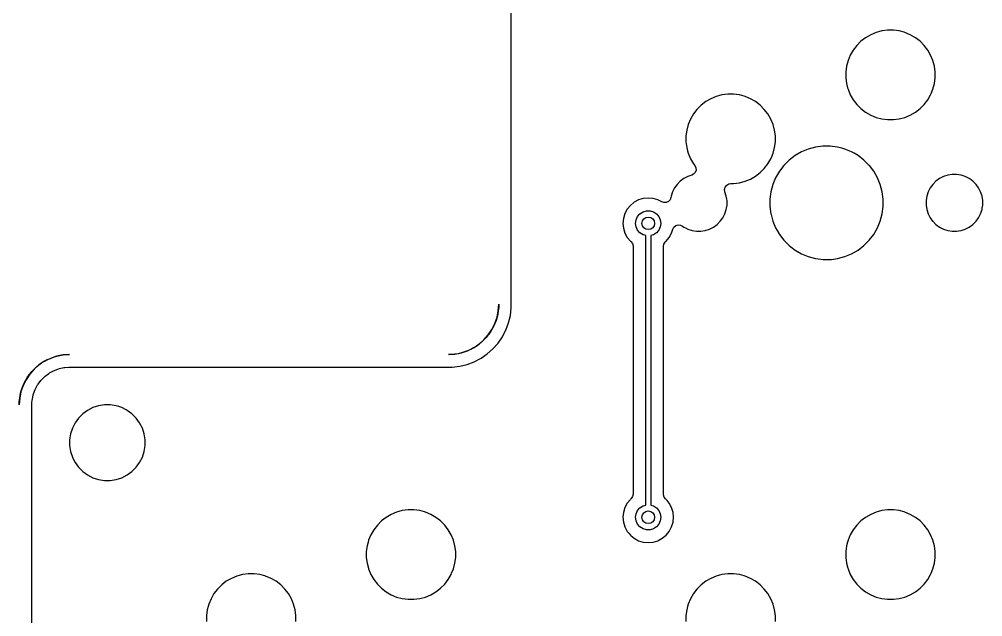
# Model space of a CAD drawing. Extents: x 17 to 170, y -181 to -32.
# Drawn here: x 17.2 to 55.48, y -81.19 to -57.47 of the extents above; entities that cross this region are included whole.
import ezdxf

# ---------------------------------------------------------------- set-up
doc = ezdxf.new("R2010")
doc.units = 0
doc.layers.add('BLACK', color=7, linetype='CONTINUOUS')

msp = doc.modelspace()

# ---------------------------------------------------------------- linework, layer by layer
at = {"layer": 'BLACK', "linetype": 'CONTINUOUS'}
for p, q in [((36.7505, -59.558628), (36.7505, -53.738899)), ((51.028032, -58.079184), (50.826467, -58.195558)), ((51.028041, -58.079179), (51.028032, -58.079184)), ((51.243051, -57.99012), (51.028041, -58.079179)), ((51.333832, -57.965795), (51.243051, -57.99012)), ((51.467874, -57.929879), (51.333832, -57.965795)), ((51.467878, -57.929878), (51.467874, -57.929879)), ((51.46788, -57.929878), (51.467878, -57.929878)), ((51.698628, -57.8995), (51.46788, -57.929878)), ((51.931372, -57.8995), (51.698628, -57.8995)), ((52.162119, -57.929878), (51.931372, -57.8995)), ((52.162126, -57.929879), (52.162119, -57.929878)), ((52.355271, -57.981632), (52.162126, -57.929879)), ((52.386948, -57.99012), (52.355271, -57.981632)), ((52.601958, -58.079179), (52.386948, -57.99012)), ((52.601967, -58.079184), (52.601958, -58.079179)), ((52.601969, -58.079185), (52.601967, -58.079184)), ((52.803532, -58.195558), (52.601969, -58.079185)), ((50.477244, -58.501819), (50.335558, -58.686467)), ((50.477247, -58.501815), (50.477244, -58.501819)), ((50.641815, -58.337247), (50.477247, -58.501815)), ((50.641819, -58.337244), (50.641815, -58.337247)), ((50.826467, -58.195558), (50.641819, -58.337244)), ((52.988181, -58.337244), (52.803532, -58.195558)), ((53.152756, -58.501819), (52.988181, -58.337244)), ((53.294442, -58.686468), (53.152756, -58.501819)), ((50.219179, -58.888041), (50.13012, -59.103051)), ((50.219184, -58.888032), (50.219179, -58.888041)), ((50.335558, -58.686467), (50.219184, -58.888032)), ((53.410815, -58.888031), (53.294442, -58.686468)), ((53.410815, -58.888032), (53.410815, -58.888031)), ((53.41082, -58.888041), (53.410815, -58.888032)), ((53.499879, -59.103051), (53.41082, -58.888041)), ((50.069878, -59.32788), (50.0395, -59.558628)), ((50.069879, -59.327874), (50.069878, -59.327878)), ((50.069878, -59.327878), (50.069878, -59.32788)), ((50.130118, -59.10306), (50.069879, -59.327874)), ((50.13012, -59.103051), (50.130118, -59.10306)), ((53.49988, -59.103055), (53.499879, -59.103051)), ((53.499882, -59.10306), (53.49988, -59.103055)), ((53.560121, -59.327874), (53.499882, -59.10306)), ((53.5905, -59.558628), (53.560121, -59.327874)), ((36.7505, -65.569888), (36.7505, -59.558628)), ((50.0395, -59.558628), (50.0395, -59.791371)), ((53.5905, -59.791372), (53.5905, -59.558628)), ((50.0395, -59.791371), (50.068714, -60.013281)), ((50.068714, -60.013281), (50.069879, -60.022126)), ((50.069879, -60.022126), (50.11408, -60.187084)), ((53.499882, -60.24694), (53.560121, -60.022126)), ((53.560121, -60.022126), (53.5905, -59.791372)), ((45.117874, -60.469879), (44.983832, -60.505795)), ((45.117878, -60.469878), (45.117874, -60.469879)), ((45.11788, -60.469878), (45.117878, -60.469878)), ((45.348628, -60.4395), (45.11788, -60.469878)), ((45.581372, -60.4395), (45.348628, -60.4395)), ((45.812119, -60.469878), (45.581372, -60.4395)), ((45.812126, -60.469879), (45.812119, -60.469878)), ((46.005271, -60.521632), (45.812126, -60.469879)), ((50.11408, -60.187084), (50.13012, -60.246948)), ((50.13012, -60.246948), (50.219179, -60.461958)), ((50.219179, -60.461958), (50.219184, -60.461967)), ((50.219184, -60.461967), (50.219185, -60.461969)), ((50.219185, -60.461969), (50.335558, -60.663532)), ((53.294442, -60.663532), (53.410815, -60.461969)), ((53.410815, -60.461969), (53.429004, -60.418058)), ((53.429004, -60.418058), (53.499879, -60.246948)), ((53.499879, -60.246945), (53.499882, -60.24694)), ((53.499879, -60.246948), (53.499879, -60.246945)), ((44.476467, -60.735558), (44.291819, -60.877244)), ((44.678032, -60.619184), (44.476467, -60.735558)), ((44.678041, -60.619179), (44.678032, -60.619184)), ((44.893051, -60.53012), (44.678041, -60.619179)), ((44.983832, -60.505795), (44.893051, -60.53012)), ((46.036948, -60.53012), (46.005271, -60.521632)), ((46.251958, -60.619179), (46.036948, -60.53012)), ((46.251967, -60.619184), (46.251958, -60.619179)), ((46.251969, -60.619185), (46.251967, -60.619184)), ((46.453532, -60.735558), (46.251969, -60.619185)), ((46.638181, -60.877244), (46.453532, -60.735558)), ((50.335558, -60.663532), (50.477244, -60.848181)), ((50.477244, -60.848181), (50.641819, -61.012756)), ((52.988181, -61.012756), (53.152756, -60.848181)), ((53.152756, -60.848181), (53.294442, -60.663532)), ((43.985558, -61.226467), (43.869184, -61.428032)), ((44.127244, -61.041819), (43.985558, -61.226467)), ((44.127247, -61.041815), (44.127244, -61.041819)), ((44.291815, -60.877247), (44.127247, -61.041815)), ((44.291819, -60.877244), (44.291815, -60.877247)), ((46.802756, -61.041819), (46.638181, -60.877244)), ((46.944442, -61.226468), (46.802756, -61.041819)), ((47.060815, -61.428031), (46.944442, -61.226468)), ((50.641819, -61.012756), (50.826468, -61.154442)), ((50.826468, -61.154442), (51.028031, -61.270815)), ((52.601969, -61.270815), (52.803532, -61.154442)), ((52.803532, -61.154442), (52.988181, -61.012756)), ((43.869179, -61.428041), (43.78012, -61.643051)), ((43.869184, -61.428032), (43.869179, -61.428041)), ((47.060815, -61.428032), (47.060815, -61.428031)), ((47.06082, -61.428041), (47.060815, -61.428032)), ((47.149879, -61.643051), (47.06082, -61.428041)), ((51.028031, -61.270815), (51.028034, -61.270816)), ((51.028034, -61.270816), (51.028041, -61.27082)), ((51.028041, -61.27082), (51.243051, -61.359879)), ((51.243051, -61.359879), (51.243055, -61.35988)), ((51.243055, -61.35988), (51.24306, -61.359882)), ((51.24306, -61.359882), (51.467874, -61.420121)), ((51.467874, -61.420121), (51.698628, -61.4505)), ((51.698628, -61.4505), (51.931372, -61.4505)), ((51.931372, -61.4505), (52.162126, -61.420121)), ((52.162126, -61.420121), (52.38694, -61.359882)), ((52.38694, -61.359882), (52.386945, -61.359879)), ((52.386945, -61.359879), (52.386948, -61.359879)), ((52.386948, -61.359879), (52.601958, -61.27082)), ((52.601958, -61.27082), (52.601961, -61.270818)), ((52.601961, -61.270818), (52.601969, -61.270815)), ((43.719879, -61.867874), (43.6895, -62.098628)), ((43.780118, -61.64306), (43.719879, -61.867874)), ((43.78012, -61.643051), (43.780118, -61.64306)), ((47.14988, -61.643055), (47.149879, -61.643051)), ((47.149882, -61.64306), (47.14988, -61.643055)), ((47.210121, -61.867874), (47.149882, -61.64306)), ((47.2405, -62.098628), (47.210121, -61.867874)), ((43.6895, -62.098628), (43.6895, -62.331372)), ((43.6895, -62.331372), (43.700478, -62.414757)), ((47.210121, -62.562126), (47.2405, -62.331372)), ((47.2405, -62.331372), (47.2405, -62.098628)), ((43.700478, -62.414757), (43.709358, -62.482214)), ((43.709358, -62.482214), (43.719879, -62.562126)), ((43.719879, -62.562126), (43.752661, -62.684469)), ((43.752661, -62.684469), (43.78012, -62.786948)), ((47.149882, -62.78694), (47.210121, -62.562126)), ((48.277496, -62.732255), (48.02201, -62.879759)), ((48.2775, -62.732253), (48.277496, -62.732255)), ((48.550049, -62.61936), (48.2775, -62.732253)), ((48.835011, -62.543006), (48.550049, -62.61936)), ((49.127493, -62.5045), (48.835011, -62.543006)), ((49.127494, -62.5045), (49.127493, -62.5045)), ((49.422506, -62.5045), (49.127494, -62.5045)), ((49.422507, -62.5045), (49.422506, -62.5045)), ((49.714989, -62.543006), (49.422507, -62.5045)), ((49.714993, -62.543007), (49.714988, -62.543006)), ((49.714988, -62.543006), (49.714989, -62.543006)), ((49.876555, -62.586297), (49.714993, -62.543007)), ((49.99995, -62.61936), (49.876555, -62.586297)), ((50.272499, -62.732253), (49.99995, -62.61936)), ((50.272503, -62.732255), (50.272499, -62.732253)), ((50.272505, -62.732256), (50.272503, -62.732255)), ((50.272507, -62.732257), (50.272505, -62.732256)), ((50.367221, -62.78694), (50.272507, -62.732257)), ((43.78012, -62.786948), (43.869179, -63.001958)), ((43.869179, -63.001958), (43.869184, -63.001967)), ((43.869184, -63.001967), (43.869185, -63.001969)), ((43.869185, -63.001969), (43.985558, -63.203532)), ((46.944442, -63.203532), (47.060815, -63.001969)), ((47.060815, -63.001969), (47.08215, -62.950463)), ((47.08215, -62.950463), (47.149879, -62.786948)), ((47.149879, -62.786945), (47.149882, -62.78694)), ((47.149879, -62.786948), (47.149879, -62.786945)), ((47.787963, -63.059349), (47.579349, -63.267963)), ((48.022005, -62.879762), (47.787963, -63.059349)), ((48.02201, -62.879759), (48.022005, -62.879762)), ((50.527989, -62.879759), (50.367221, -62.78694)), ((50.527994, -62.879762), (50.527989, -62.879759)), ((50.762036, -63.059349), (50.527994, -62.879762)), ((50.762037, -63.05935), (50.762036, -63.059349)), ((50.762042, -63.059354), (50.762037, -63.05935)), ((50.970646, -63.267958), (50.762042, -63.059354)), ((43.985558, -63.203532), (43.98556, -63.203535)), ((43.98556, -63.203535), (43.985561, -63.203536)), ((43.985561, -63.203536), (44.038925, -63.273082)), ((44.038925, -63.273082), (44.081896, -63.360217)), ((44.08825, -63.457164), (44.05702, -63.549163)), ((44.081896, -63.360217), (44.08825, -63.457164)), ((46.638181, -63.552756), (46.802756, -63.388181)), ((46.802756, -63.388181), (46.944442, -63.203532)), ((47.399759, -63.50201), (47.252255, -63.757496)), ((47.399762, -63.502005), (47.399759, -63.50201)), ((47.579349, -63.267963), (47.399762, -63.502005)), ((50.970649, -63.267962), (50.970646, -63.267958)), ((50.97065, -63.267963), (50.970649, -63.267962)), ((50.979057, -63.278919), (50.97065, -63.267963)), ((51.150238, -63.502006), (50.979057, -63.278919)), ((51.297743, -63.757493), (51.150238, -63.502006)), ((43.461789, -63.896514), (43.336514, -64.021789)), ((43.60511, -63.792385), (43.461789, -63.896514)), ((43.762947, -63.711963), (43.60511, -63.792385)), ((43.762965, -63.711955), (43.762947, -63.711963)), ((43.918325, -63.661476), (43.762965, -63.711955)), ((43.992961, -63.622208), (43.918325, -63.661476)), ((44.05702, -63.549163), (43.992961, -63.622208)), ((45.812126, -63.960121), (46.03694, -63.899882)), ((46.03694, -63.899882), (46.036945, -63.899879)), ((46.036945, -63.899879), (46.036948, -63.899879)), ((46.036948, -63.899879), (46.251958, -63.81082)), ((46.251958, -63.81082), (46.251961, -63.810818)), ((46.251961, -63.810818), (46.251969, -63.810815)), ((46.251969, -63.810815), (46.453532, -63.694442)), ((46.453532, -63.694442), (46.638181, -63.552756)), ((47.252253, -63.7575), (47.13936, -64.030049)), ((47.252255, -63.757496), (47.252253, -63.7575)), ((51.410639, -64.030048), (51.297743, -63.757493)), ((53.621789, -63.896514), (53.496514, -64.021789)), ((53.76511, -63.792385), (53.621789, -63.896514)), ((53.922947, -63.711963), (53.76511, -63.792385)), ((53.922956, -63.711959), (53.922947, -63.711963)), ((53.922958, -63.711958), (53.922956, -63.711958)), ((53.922956, -63.711958), (53.922956, -63.711959)), ((54.091445, -63.657214), (53.922958, -63.711958)), ((54.091448, -63.657213), (54.091445, -63.657214)), ((54.09145, -63.657213), (54.091448, -63.657213)), ((54.091456, -63.657211), (54.09145, -63.657213)), ((54.266411, -63.6295), (54.091456, -63.657211)), ((54.266421, -63.6295), (54.266411, -63.6295)), ((54.443579, -63.6295), (54.266421, -63.6295)), ((54.443588, -63.6295), (54.443579, -63.6295)), ((54.618543, -63.657211), (54.443588, -63.6295)), ((54.618549, -63.657213), (54.618543, -63.657211)), ((54.618555, -63.657214), (54.618549, -63.657213)), ((54.787042, -63.711958), (54.618555, -63.657214)), ((54.78705, -63.711962), (54.787042, -63.711958)), ((54.787052, -63.711963), (54.78705, -63.711962)), ((54.944889, -63.792385), (54.787052, -63.711963)), ((55.021446, -63.848007), (54.944889, -63.792385)), ((55.088214, -63.896517), (55.021446, -63.848007)), ((55.213483, -64.021786), (55.088214, -63.896517)), ((43.232385, -64.16511), (43.151963, -64.322947)), ((43.336514, -64.021789), (43.232385, -64.16511)), ((45.224507, -64.219962), (45.250879, -64.126455)), ((45.235925, -64.316444), (45.224507, -64.219962)), ((45.250879, -64.126455), (45.311028, -64.050158)), ((45.311028, -64.050158), (45.395795, -64.002686)), ((45.395795, -64.002686), (45.472739, -63.9905)), ((45.472739, -63.9905), (45.581372, -63.9905)), ((45.581372, -63.9905), (45.812126, -63.960121)), ((47.13936, -64.030049), (47.063006, -64.315011)), ((51.486993, -64.315007), (51.410639, -64.030048)), ((53.392385, -64.16511), (53.311963, -64.322947)), ((53.496514, -64.021789), (53.392385, -64.16511)), ((55.317614, -64.16511), (55.213483, -64.021786)), ((55.398042, -64.322958), (55.317614, -64.16511)), ((41.805266, -64.641076), (41.631463, -64.733976)), ((41.805274, -64.641073), (41.805266, -64.641076)), ((41.993868, -64.583863), (41.805274, -64.641073)), ((42.19, -64.564547), (41.993868, -64.583863)), ((42.386131, -64.583863), (42.19, -64.564547)), ((42.574725, -64.641073), (42.386131, -64.583863)), ((42.574733, -64.641076), (42.574725, -64.641073)), ((42.726006, -64.721934), (42.574733, -64.641076)), ((43.055689, -64.632442), (42.989739, -64.703784)), ((43.089318, -64.541293), (43.055689, -64.632442)), ((43.097213, -64.49145), (43.089318, -64.541293)), ((43.097214, -64.491445), (43.097213, -64.491448)), ((43.097213, -64.491448), (43.097213, -64.49145)), ((43.151958, -64.322958), (43.097214, -64.491445)), ((43.151963, -64.322947), (43.151958, -64.322956)), ((43.151958, -64.322956), (43.151958, -64.322958)), ((45.23804, -64.322955), (45.235925, -64.316444)), ((45.238042, -64.322958), (45.23804, -64.322955)), ((45.292786, -64.491445), (45.238042, -64.322958)), ((45.292787, -64.491454), (45.292786, -64.491445)), ((45.292788, -64.491456), (45.292787, -64.491454)), ((45.311167, -64.607493), (45.292788, -64.491456)), ((45.320499, -64.666411), (45.311167, -64.607493)), ((45.3205, -64.666423), (45.320499, -64.666411)), ((45.3205, -64.843576), (45.3205, -64.666423)), ((47.063006, -64.315011), (47.0245, -64.607493)), ((47.0245, -64.607493), (47.0245, -64.902506)), ((51.5255, -64.607494), (51.486993, -64.315007)), ((51.5255, -64.666411), (51.5255, -64.607494)), ((51.5255, -64.902506), (51.5255, -64.666411)), ((53.257211, -64.491456), (53.2295, -64.666411)), ((53.2295, -64.666411), (53.2295, -64.843588)), ((53.257213, -64.49145), (53.257211, -64.491456)), ((53.257214, -64.491445), (53.257213, -64.491448)), ((53.257213, -64.491448), (53.257213, -64.49145)), ((53.311958, -64.322958), (53.257214, -64.491445)), ((53.311963, -64.322947), (53.311958, -64.322956)), ((53.311958, -64.322956), (53.311958, -64.322958)), ((55.452786, -64.491445), (55.398042, -64.322958)), ((55.452787, -64.491454), (55.452786, -64.491445)), ((55.452788, -64.491456), (55.452787, -64.491454)), ((55.480499, -64.666411), (55.452788, -64.491456)), ((55.4805, -64.666423), (55.480499, -64.666411)), ((55.4805, -64.843576), (55.4805, -64.666423)), ((41.354088, -65.011351), (41.261188, -65.185154)), ((41.479114, -64.859008), (41.354088, -65.011351)), ((41.47912, -64.859002), (41.479114, -64.859008)), ((41.631463, -64.733976), (41.47912, -64.859002)), ((41.982292, -65.115072), (42.118843, -65.074977)), ((42.118843, -65.074977), (42.261157, -65.074977)), ((42.261157, -65.074977), (42.397708, -65.115072)), ((42.804427, -64.74827), (42.726006, -64.721934)), ((42.901507, -64.744457), (42.804427, -64.74827)), ((42.989739, -64.703784), (42.901507, -64.744457)), ((45.238042, -65.187042), (45.292786, -65.018555)), ((45.292786, -65.018555), (45.300744, -64.968314)), ((45.300744, -64.968314), (45.320499, -64.843588)), ((45.320499, -64.843588), (45.3205, -64.843576)), ((47.0245, -64.902506), (47.061961, -65.187052)), ((51.486993, -65.194993), (51.5255, -64.902506)), ((53.2295, -64.843588), (53.257211, -65.018543)), ((53.257211, -65.018543), (53.257213, -65.018549)), ((53.257213, -65.018549), (53.257214, -65.018555)), ((53.257214, -65.018555), (53.311958, -65.187042)), ((55.398042, -65.187042), (55.452786, -65.018555)), ((55.452786, -65.018555), (55.460744, -64.968314)), ((55.460744, -64.968314), (55.480499, -64.843588)), ((55.480499, -64.843588), (55.4805, -64.843576)), ((41.203975, -65.373756), (41.184659, -65.569888)), ((41.261185, -65.185162), (41.203975, -65.373756)), ((41.261188, -65.185154), (41.261185, -65.185162)), ((41.69, -65.569888), (41.710254, -65.429022)), ((41.710254, -65.429022), (41.769373, -65.299568)), ((41.769373, -65.299568), (41.86257, -65.192013)), ((41.86257, -65.192013), (41.982292, -65.115072)), ((42.397708, -65.115072), (42.51743, -65.192013)), ((42.51743, -65.192013), (42.610627, -65.299568)), ((42.610627, -65.299568), (42.669746, -65.429022)), ((42.669746, -65.429022), (42.69, -65.569888)), ((45.053483, -65.488214), (45.157614, -65.34489)), ((45.157614, -65.34489), (45.238042, -65.187042)), ((47.061961, -65.187052), (47.063007, -65.194993)), ((47.063007, -65.194993), (47.070292, -65.22218)), ((47.070292, -65.22218), (47.13936, -65.47995)), ((51.410639, -65.479952), (51.486993, -65.194993)), ((53.311958, -65.187042), (53.311959, -65.187043)), ((53.311959, -65.187043), (53.311963, -65.187052)), ((53.311963, -65.187052), (53.392385, -65.344889)), ((53.392385, -65.344889), (53.490943, -65.480542)), ((55.213483, -65.488214), (55.317614, -65.34489)), ((55.317614, -65.34489), (55.398042, -65.187042)), ((36.7505, -68.714108), (36.7505, -65.569888)), ((41.184659, -65.569888), (41.203975, -65.766019)), ((41.203975, -65.766019), (41.261185, -65.954613)), ((41.710254, -65.710754), (41.69, -65.569888)), ((41.769373, -65.840208), (41.710254, -65.710754)), ((41.86257, -65.947763), (41.769373, -65.840208)), ((42.610627, -65.840208), (42.51743, -65.947763)), ((42.669746, -65.710754), (42.610627, -65.840208)), ((42.69, -65.569888), (42.669746, -65.710754)), ((43.118814, -65.954615), (43.163977, -65.80573)), ((43.163977, -65.80573), (43.209775, -65.720049)), ((43.209775, -65.720049), (43.284877, -65.658414)), ((43.284877, -65.658414), (43.377848, -65.630211)), ((43.377848, -65.630211), (43.474535, -65.639734)), ((43.474535, -65.639734), (43.548615, -65.676568)), ((43.548615, -65.676568), (43.60511, -65.717614)), ((43.60511, -65.717614), (43.605109, -65.717614)), ((43.605109, -65.717614), (43.672994, -65.752203)), ((43.672994, -65.752203), (43.762958, -65.798042)), ((43.762958, -65.798042), (43.931445, -65.852786)), ((44.458555, -65.852786), (44.627042, -65.798042)), ((44.627042, -65.798042), (44.78489, -65.717614)), ((44.78489, -65.717614), (44.928214, -65.613483)), ((44.928214, -65.613483), (45.053483, -65.488214)), ((47.13936, -65.47995), (47.252253, -65.752499)), ((47.252253, -65.752499), (47.252255, -65.752503)), ((47.252255, -65.752503), (47.252257, -65.752507)), ((47.252257, -65.752507), (47.310153, -65.852786)), ((51.150238, -66.007994), (51.297743, -65.752507)), ((51.297743, -65.752507), (51.410639, -65.479952)), ((53.490943, -65.480542), (53.496517, -65.488214)), ((53.496517, -65.488214), (53.621786, -65.613483)), ((53.621786, -65.613483), (53.76511, -65.717614)), ((53.76511, -65.717614), (53.922958, -65.798042)), ((53.922958, -65.798042), (54.091445, -65.852786)), ((54.618555, -65.852786), (54.787042, -65.798042)), ((54.787042, -65.798042), (54.94489, -65.717614)), ((54.94489, -65.717614), (55.088214, -65.613483)), ((55.088214, -65.613483), (55.213483, -65.488214)), ((41.261185, -65.954613), (41.261188, -65.954621)), ((41.261188, -65.954621), (41.354088, -66.128424)), ((41.354088, -66.128424), (41.357967, -66.13315)), ((41.357967, -66.13315), (41.479117, -66.280771)), ((41.982292, -66.024704), (41.86257, -65.947763)), ((42.09, -66.056329), (41.982292, -66.024704)), ((42.09, -76.757199), (42.09, -66.056329)), ((42.397708, -66.024704), (42.29, -66.056329)), ((42.29, -66.056329), (42.29, -76.757199)), ((42.51743, -65.947763), (42.397708, -66.024704)), ((42.900883, -66.280771), (43.02591, -66.128426)), ((43.02591, -66.128426), (43.118814, -65.954615)), ((43.931445, -65.852786), (43.931454, -65.852787)), ((43.931454, -65.852787), (43.931456, -65.852788)), ((43.931456, -65.852788), (44.106411, -65.880499)), ((44.106411, -65.880499), (44.106418, -65.880499)), ((44.106418, -65.880499), (44.106421, -65.8805)), ((44.106421, -65.8805), (44.106424, -65.8805)), ((44.106424, -65.8805), (44.283576, -65.8805)), ((44.283576, -65.8805), (44.283579, -65.8805)), ((44.283579, -65.8805), (44.283582, -65.880499)), ((44.283582, -65.880499), (44.283588, -65.880499)), ((44.283588, -65.880499), (44.458543, -65.852788)), ((44.458543, -65.852787), (44.458555, -65.852786)), ((44.458543, -65.852788), (44.458543, -65.852787)), ((47.310153, -65.852786), (47.399759, -66.007989)), ((47.399759, -66.007989), (47.399762, -66.007994)), ((47.399762, -66.007994), (47.573521, -66.234441)), ((50.970646, -66.242042), (51.150238, -66.007994)), ((54.091445, -65.852786), (54.091454, -65.852787)), ((54.091454, -65.852787), (54.091456, -65.852788)), ((54.091456, -65.852788), (54.266411, -65.880499)), ((54.266411, -65.880499), (54.266418, -65.880499)), ((54.266418, -65.880499), (54.266421, -65.8805)), ((54.266421, -65.8805), (54.266424, -65.8805)), ((54.266424, -65.8805), (54.443576, -65.8805)), ((54.443576, -65.8805), (54.443579, -65.8805)), ((54.443579, -65.8805), (54.443582, -65.880499)), ((54.443582, -65.880499), (54.443588, -65.880499)), ((54.443588, -65.880499), (54.618543, -65.852788)), ((54.618543, -65.852787), (54.618555, -65.852786)), ((54.618543, -65.852788), (54.618543, -65.852787)), ((41.479117, -66.280771), (41.498465, -66.29665)), ((41.498465, -66.29665), (41.560098, -66.37175)), ((41.560098, -66.37175), (41.588301, -66.464722)), ((41.588301, -66.464722), (41.5895, -66.489128)), ((41.5895, -66.489128), (41.5895, -76.3244)), ((42.7905, -66.489128), (42.809454, -66.39384)), ((42.7905, -69.563952), (42.7905, -66.489128)), ((42.809454, -66.39384), (42.86343, -66.313058)), ((42.86343, -66.313058), (42.881528, -66.296655)), ((42.881528, -66.296655), (42.900883, -66.280771)), ((47.573521, -66.234441), (47.579354, -66.242042)), ((47.579354, -66.242042), (47.787958, -66.450646)), ((47.787958, -66.450646), (47.787962, -66.450649)), ((47.787962, -66.450649), (47.787963, -66.45065)), ((47.787963, -66.45065), (47.852435, -66.500121)), ((47.852435, -66.500121), (48.022006, -66.630238)), ((50.527994, -66.630238), (50.762042, -66.450646)), ((50.762042, -66.450646), (50.970646, -66.242042)), ((48.022006, -66.630238), (48.277493, -66.777743)), ((48.277493, -66.777743), (48.550048, -66.890639)), ((48.550048, -66.890639), (48.835007, -66.966993)), ((48.835007, -66.966993), (49.054372, -66.995873)), ((49.471253, -66.999082), (49.714993, -66.966993)), ((49.714993, -66.966993), (49.999952, -66.890639)), ((49.999952, -66.890639), (50.272507, -66.777743)), ((50.272507, -66.777743), (50.527994, -66.630238)), ((49.054372, -66.995873), (49.127493, -67.0055)), ((49.127493, -67.0055), (49.127494, -67.0055)), ((49.127494, -67.0055), (49.422507, -67.0055)), ((49.422507, -67.0055), (49.471253, -66.999082)), ((36.23289, -69.041045), (36.25, -68.78)), ((36.25, -68.78), (36.25, -68.911087)), ((36.7505, -68.78), (36.7505, -68.714108)), ((36.7505, -68.931252), (36.7505, -68.78)), ((36.181853, -69.29763), (36.232887, -69.041065)), ((36.215779, -69.171018), (36.181853, -69.29763)), ((36.232887, -69.041065), (36.215779, -69.171018)), ((36.25, -68.911087), (36.23289, -69.041045)), ((36.641643, -69.525266), (36.714037, -69.231551)), ((36.714037, -69.231551), (36.7505, -68.931252)), ((35.982055, -69.77999), (36.097751, -69.545382)), ((36.047594, -69.666475), (35.982055, -69.77999)), ((36.097751, -69.545382), (36.047594, -69.666475)), ((36.097759, -69.545364), (36.181846, -69.297653)), ((36.147924, -69.424258), (36.097759, -69.545364)), ((36.181846, -69.297653), (36.147924, -69.424258)), ((36.534373, -69.808113), (36.641643, -69.525266)), ((42.7905, -76.3244), (42.7905, -69.563952)), ((35.664221, -70.194205), (35.836699, -69.997531)), ((35.836699, -69.997531), (35.756906, -70.101521)), ((35.836699, -69.997531), (35.836712, -69.997514)), ((35.836707, -69.997523), (35.836699, -69.997531)), ((35.836712, -69.997514), (35.836707, -69.997523)), ((35.836712, -69.997514), (35.982045, -69.780008)), ((35.916507, -69.893524), (35.836712, -69.997514)), ((35.982045, -69.780008), (35.916507, -69.893524)), ((35.982045, -69.780008), (35.982055, -69.77999)), ((35.982051, -69.78), (35.982045, -69.780008)), ((35.982055, -69.77999), (35.982051, -69.78)), ((36.401522, -70.06124), (36.534367, -69.808124)), ((36.534367, -69.808124), (36.534373, -69.808113)), ((35.250008, -70.512045), (35.467514, -70.366712)), ((35.467514, -70.366712), (35.363524, -70.446507)), ((35.467514, -70.366712), (35.467531, -70.366699)), ((35.467523, -70.366707), (35.467514, -70.366712)), ((35.467531, -70.366699), (35.467523, -70.366707)), ((35.467531, -70.366699), (35.664205, -70.194221)), ((35.571521, -70.286906), (35.467531, -70.366699)), ((35.664205, -70.194221), (35.571521, -70.286906)), ((35.664205, -70.194221), (35.664221, -70.194205)), ((35.664214, -70.194214), (35.664205, -70.194221)), ((35.664221, -70.194205), (35.664214, -70.194214)), ((35.756906, -70.101521), (35.664221, -70.194205)), ((36.021352, -70.551352), (36.22195, -70.324924)), ((36.22195, -70.324924), (36.393792, -70.075967)), ((36.393792, -70.075967), (36.401522, -70.06124)), ((18.938941, -70.797111), (18.682369, -70.848146)), ((18.682369, -70.848146), (18.808982, -70.814221)), ((18.808982, -70.814221), (18.938941, -70.797111)), ((18.938954, -70.797109), (18.938941, -70.797111)), ((18.938941, -70.797111), (18.938948, -70.79711)), ((18.938948, -70.79711), (18.938954, -70.797109)), ((18.938954, -70.797109), (19.068913, -70.78)), ((19.2, -70.78), (18.938954, -70.797109)), ((19.068913, -70.78), (19.2, -70.78)), ((34.25, -70.78), (34.511045, -70.76289)), ((34.381087, -70.78), (34.25, -70.78)), ((34.511045, -70.76289), (34.381087, -70.78)), ((34.511045, -70.76289), (34.511058, -70.762888)), ((34.511052, -70.76289), (34.511045, -70.76289)), ((34.511058, -70.762888), (34.511052, -70.76289)), ((34.511058, -70.762888), (34.76763, -70.711853)), ((34.641018, -70.745779), (34.511058, -70.762888)), ((34.76763, -70.711853), (34.641018, -70.745779)), ((34.76763, -70.711853), (34.767644, -70.711849)), ((34.767638, -70.711852), (34.76763, -70.711853)), ((34.767644, -70.711849), (34.767638, -70.711852)), ((34.767644, -70.711849), (35.015364, -70.627759)), ((34.894258, -70.677924), (34.767644, -70.711849)), ((35.015364, -70.627759), (34.894258, -70.677924)), ((35.015364, -70.627759), (35.015369, -70.627757)), ((35.015367, -70.627759), (35.015364, -70.627759)), ((35.015369, -70.627757), (35.015367, -70.627759)), ((35.015369, -70.627757), (35.24999, -70.512055)), ((35.136475, -70.577594), (35.015369, -70.627757)), ((35.24999, -70.512055), (35.136475, -70.577594)), ((35.24999, -70.512055), (35.250008, -70.512045)), ((35.25, -70.512051), (35.24999, -70.512055)), ((35.250008, -70.512045), (35.25, -70.512051)), ((35.363524, -70.446507), (35.250008, -70.512045)), ((35.545967, -70.923792), (35.794924, -70.75195)), ((35.794924, -70.75195), (36.021352, -70.551352)), ((17.982468, -71.1933), (17.785794, -71.365778)), ((17.878479, -71.273094), (17.982468, -71.1933)), ((17.982485, -71.193287), (17.982468, -71.1933)), ((17.982468, -71.1933), (17.982477, -71.193293)), ((17.982477, -71.193293), (17.982485, -71.193287)), ((18.199991, -71.047954), (17.982485, -71.193287)), ((17.982485, -71.193287), (18.086476, -71.113493)), ((18.086476, -71.113493), (18.199991, -71.047954)), ((18.43463, -70.932242), (18.200009, -71.047944)), ((18.200009, -71.047944), (18.313525, -70.982406)), ((18.313525, -70.982406), (18.43463, -70.932242)), ((18.43463, -70.932242), (18.555742, -70.882076)), ((18.434633, -70.932241), (18.43463, -70.932242)), ((18.682355, -70.84815), (18.434633, -70.932241)), ((18.555742, -70.882076), (18.682355, -70.84815)), ((34.701551, -71.244037), (34.995266, -71.171643)), ((34.995266, -71.171643), (35.278113, -71.064373)), ((35.278113, -71.064373), (35.528827, -70.932788)), ((35.528827, -70.932788), (35.545954, -70.923799)), ((35.545954, -70.923799), (35.545956, -70.923797)), ((35.545956, -70.923797), (35.545967, -70.923792)), ((17.613287, -71.562485), (17.467954, -71.779991)), ((17.533493, -71.666476), (17.613287, -71.562485)), ((17.6133, -71.562468), (17.613287, -71.562485)), ((17.613287, -71.562485), (17.613293, -71.562477)), ((17.613293, -71.562477), (17.6133, -71.562468)), ((17.785778, -71.365794), (17.6133, -71.562468)), ((17.6133, -71.562468), (17.693094, -71.458479)), ((17.693094, -71.458479), (17.785778, -71.365794)), ((17.785794, -71.365778), (17.878479, -71.273094)), ((18.232287, -71.636085), (18.375058, -71.529207)), ((18.375058, -71.529207), (18.404931, -71.510009)), ((18.404931, -71.510009), (18.561462, -71.424537)), ((18.561462, -71.424537), (18.593766, -71.409785)), ((18.593766, -71.409785), (18.76086, -71.347461)), ((18.76086, -71.347461), (18.794931, -71.337457)), ((18.794931, -71.337457), (18.969208, -71.299546)), ((18.969208, -71.299546), (19.004352, -71.294493)), ((19.004352, -71.294493), (19.166158, -71.28292)), ((19.166158, -71.28292), (19.191137, -71.281134)), ((19.191137, -71.281134), (19.2089, -71.2805)), ((19.2089, -71.2805), (34.401246, -71.2805)), ((34.401246, -71.2805), (34.401252, -71.2805)), ((34.401252, -71.2805), (34.701551, -71.244037)), ((17.35224, -72.014635), (17.402406, -71.893525)), ((17.467944, -71.780009), (17.352241, -72.014633)), ((17.402406, -71.893525), (17.467944, -71.780009)), ((17.467954, -71.779991), (17.533493, -71.666476)), ((17.930009, -71.984931), (17.949207, -71.955058)), ((17.949207, -71.955058), (18.056085, -71.812287)), ((18.056085, -71.812287), (18.079336, -71.785453)), ((18.079336, -71.785453), (18.205453, -71.659336)), ((18.205453, -71.659336), (18.232287, -71.636085)), ((17.268146, -72.262369), (17.21711, -72.518948)), ((17.234221, -72.388982), (17.268146, -72.262369)), ((17.35224, -72.014635), (17.26815, -72.262355)), ((17.26815, -72.262355), (17.302076, -72.135742)), ((17.302076, -72.135742), (17.35224, -72.014635)), ((17.352241, -72.014633), (17.35224, -72.014635)), ((17.757457, -72.374931), (17.767461, -72.34086)), ((17.767461, -72.34086), (17.829785, -72.173766)), ((17.829785, -72.173766), (17.84454, -72.141457)), ((17.84454, -72.141457), (17.860928, -72.111445)), ((17.860928, -72.111445), (17.930009, -71.984931)), ((17.2, -72.648913), (17.217109, -72.518954)), ((17.217109, -72.518954), (17.2, -72.78)), ((17.2, -72.78), (17.2, -72.648913)), ((17.217109, -72.518954), (17.234221, -72.388982)), ((17.21711, -72.518948), (17.217109, -72.518954)), ((17.701134, -72.771136), (17.705213, -72.714108)), ((17.705213, -72.714108), (17.714493, -72.584352)), ((17.714493, -72.584352), (17.719546, -72.549208)), ((17.719546, -72.549208), (17.757457, -72.374931)), ((17.7005, -72.788899), (17.701134, -72.771136)), ((17.7005, -74.161912), (17.7005, -72.788899)), ((19.913562, -72.996659), (19.722495, -73.135478)), ((20.124012, -72.88943), (19.913562, -72.996659)), ((20.348635, -72.816446), (20.124012, -72.88943)), ((20.581896, -72.779501), (20.348635, -72.816446)), ((20.581905, -72.7795), (20.581896, -72.779501)), ((20.581908, -72.7795), (20.581905, -72.7795)), ((20.818092, -72.7795), (20.581908, -72.7795)), ((20.818094, -72.7795), (20.818092, -72.7795)), ((20.818103, -72.779501), (20.818094, -72.7795)), ((21.051364, -72.816446), (20.818103, -72.779501)), ((21.051366, -72.816446), (21.051364, -72.816446)), ((21.051368, -72.816447), (21.051366, -72.816446)), ((21.151079, -72.848845), (21.051368, -72.816447)), ((21.275987, -72.88943), (21.151079, -72.848845)), ((21.275989, -72.889431), (21.275987, -72.88943)), ((21.275992, -72.889432), (21.275989, -72.889431)), ((21.442274, -72.974157), (21.275992, -72.889432)), ((21.486437, -72.996659), (21.442274, -72.974157)), ((21.677504, -73.135478), (21.486437, -72.996659)), ((19.416659, -73.493562), (19.30943, -73.704012)), ((19.555478, -73.302495), (19.416659, -73.493562)), ((19.722495, -73.135478), (19.555478, -73.302495)), ((21.677506, -73.13548), (21.677504, -73.135478)), ((21.67751, -73.135483), (21.677506, -73.13548)), ((21.844517, -73.30249), (21.67751, -73.135483)), ((21.844519, -73.302493), (21.844517, -73.30249)), ((21.844521, -73.302495), (21.844519, -73.302493)), ((21.98334, -73.493562), (21.844521, -73.302495)), ((21.983341, -73.493564), (21.98334, -73.493562)), ((21.983343, -73.493567), (21.983341, -73.493564)), ((22.090568, -73.704008), (21.983343, -73.493567)), ((19.30943, -73.704012), (19.236446, -73.928635)), ((22.163553, -73.928632), (22.090568, -73.704008)), ((17.7005, -78.608628), (17.7005, -74.161912)), ((19.199501, -74.161896), (19.1995, -74.161912)), ((19.1995, -74.161912), (19.1995, -74.398087)), ((19.236446, -73.928635), (19.199501, -74.161896)), ((22.2005, -74.161908), (22.163553, -73.928632)), ((22.2005, -74.398092), (22.2005, -74.161908)), ((19.1995, -74.398087), (19.199501, -74.398103)), ((19.199501, -74.398103), (19.236446, -74.631364)), ((19.236446, -74.631364), (19.309266, -74.855483)), ((22.090568, -74.855992), (22.163553, -74.631368)), ((22.163553, -74.631368), (22.2005, -74.398092)), ((19.309266, -74.855483), (19.309432, -74.855992)), ((19.309432, -74.855992), (19.409683, -75.052747)), ((21.983343, -75.066433), (22.090568, -74.855992)), ((19.409683, -75.052747), (19.416659, -75.066437)), ((19.416659, -75.066437), (19.555478, -75.257504)), ((19.555478, -75.257504), (19.55548, -75.257506)), ((19.55548, -75.257506), (19.555483, -75.25751)), ((19.555483, -75.25751), (19.72249, -75.424517)), ((21.67751, -75.424517), (21.844517, -75.25751)), ((21.844517, -75.25751), (21.983343, -75.066433)), ((19.72249, -75.424517), (19.722493, -75.424519)), ((19.722493, -75.424519), (19.722495, -75.424521)), ((19.722495, -75.424521), (19.913562, -75.56334)), ((19.913562, -75.56334), (19.913564, -75.563341)), ((19.913564, -75.563341), (19.913567, -75.563343)), ((19.913567, -75.563343), (20.124008, -75.670568)), ((20.124008, -75.670568), (20.348632, -75.743553)), ((20.348632, -75.743553), (20.581908, -75.7805)), ((20.581908, -75.7805), (20.581912, -75.7805)), ((20.581912, -75.7805), (20.818088, -75.7805)), ((20.818088, -75.7805), (20.818092, -75.7805)), ((20.818092, -75.7805), (21.051368, -75.743553)), ((21.051368, -75.743553), (21.275992, -75.670568)), ((21.275992, -75.670568), (21.486433, -75.563343)), ((21.486433, -75.563343), (21.67751, -75.424517)), ((41.479114, -76.532761), (41.354088, -76.685104)), ((41.479124, -76.532751), (41.479114, -76.532761)), ((41.498468, -76.516876), (41.479124, -76.532751)), ((41.51657, -76.50047), (41.498468, -76.516876)), ((41.570546, -76.419688), (41.51657, -76.50047)), ((41.5895, -76.3244), (41.570546, -76.419688)), ((42.791699, -76.348801), (42.7905, -76.3244)), ((42.819899, -76.441773), (42.791699, -76.348801)), ((42.881532, -76.516876), (42.819899, -76.441773)), ((42.900875, -76.532751), (42.881532, -76.516876)), ((42.900877, -76.532753), (42.900875, -76.532751)), ((42.900883, -76.532758), (42.900877, -76.532753)), ((42.941743, -76.582546), (42.900883, -76.532758)), ((41.261185, -76.858915), (41.203975, -77.047509)), ((41.261188, -76.858907), (41.261185, -76.858915)), ((41.354088, -76.685104), (41.261188, -76.858907)), ((41.769373, -76.973321), (41.86257, -76.865766)), ((41.86257, -76.865766), (41.982292, -76.788825)), ((41.982292, -76.788825), (42.09, -76.757199)), ((42.29, -76.757199), (42.397708, -76.788825)), ((42.397708, -76.788825), (42.51743, -76.865766)), ((42.51743, -76.865766), (42.610627, -76.973321)), ((43.025911, -76.685104), (42.941743, -76.582546)), ((43.118811, -76.858907), (43.025911, -76.685104)), ((43.118812, -76.858911), (43.118811, -76.858907)), ((43.118814, -76.858914), (43.118812, -76.858911)), ((43.176024, -77.047509), (43.118814, -76.858914)), ((31.776467, -77.245558), (31.591819, -77.387244)), ((31.978032, -77.129184), (31.776467, -77.245558)), ((31.978041, -77.129179), (31.978032, -77.129184)), ((32.193051, -77.04012), (31.978041, -77.129179)), ((32.283832, -77.015795), (32.193051, -77.04012)), ((32.417874, -76.979879), (32.283832, -77.015795)), ((32.417878, -76.979878), (32.417874, -76.979879)), ((32.41788, -76.979878), (32.417878, -76.979878)), ((32.648628, -76.9495), (32.41788, -76.979878)), ((32.881372, -76.9495), (32.648628, -76.9495)), ((33.112119, -76.979878), (32.881372, -76.9495)), ((33.112126, -76.979879), (33.112119, -76.979878)), ((33.305271, -77.031632), (33.112126, -76.979879)), ((33.336948, -77.04012), (33.305271, -77.031632)), ((33.551958, -77.129179), (33.336948, -77.04012)), ((33.551967, -77.129184), (33.551958, -77.129179)), ((33.551969, -77.129185), (33.551967, -77.129184)), ((33.753532, -77.245558), (33.551969, -77.129185)), ((33.938181, -77.387244), (33.753532, -77.245558)), ((41.203975, -77.047509), (41.184659, -77.243641)), ((41.184659, -77.243641), (41.203975, -77.439772)), ((41.69, -77.243641), (41.710254, -77.102775)), ((41.710254, -77.384507), (41.69, -77.243641)), ((41.710254, -77.102775), (41.769373, -76.973321)), ((42.610627, -76.973321), (42.669746, -77.102775)), ((42.669746, -77.102775), (42.69, -77.243641)), ((42.69, -77.243641), (42.669746, -77.384507)), ((43.195341, -77.243641), (43.176024, -77.047509)), ((43.176024, -77.439773), (43.195341, -77.243641)), ((50.826467, -77.245558), (50.641819, -77.387244)), ((51.028032, -77.129184), (50.826467, -77.245558)), ((51.028041, -77.129179), (51.028032, -77.129184)), ((51.243051, -77.04012), (51.028041, -77.129179)), ((51.333832, -77.015795), (51.243051, -77.04012)), ((51.467874, -76.979879), (51.333832, -77.015795)), ((51.467878, -76.979878), (51.467874, -76.979879)), ((51.46788, -76.979878), (51.467878, -76.979878)), ((51.698628, -76.9495), (51.46788, -76.979878)), ((51.931372, -76.9495), (51.698628, -76.9495)), ((52.162119, -76.979878), (51.931372, -76.9495)), ((52.162126, -76.979879), (52.162119, -76.979878)), ((52.355271, -77.031632), (52.162126, -76.979879)), ((52.386948, -77.04012), (52.355271, -77.031632)), ((52.601958, -77.129179), (52.386948, -77.04012)), ((52.601967, -77.129184), (52.601958, -77.129179)), ((52.601969, -77.129185), (52.601967, -77.129184)), ((52.803532, -77.245558), (52.601969, -77.129185)), ((52.988181, -77.387244), (52.803532, -77.245558)), ((31.427244, -77.551819), (31.285558, -77.736467)), ((31.427247, -77.551815), (31.427244, -77.551819)), ((31.591815, -77.387247), (31.427247, -77.551815)), ((31.591819, -77.387244), (31.591815, -77.387247)), ((34.102756, -77.551819), (33.938181, -77.387244)), ((34.244442, -77.736468), (34.102756, -77.551819)), ((41.203975, -77.439772), (41.261185, -77.628366)), ((41.261185, -77.628366), (41.261188, -77.628374)), ((41.261188, -77.628374), (41.354088, -77.802177)), ((41.769373, -77.513961), (41.710254, -77.384507)), ((41.86257, -77.621516), (41.769373, -77.513961)), ((41.982292, -77.698457), (41.86257, -77.621516)), ((42.118843, -77.738552), (41.982292, -77.698457)), ((42.397708, -77.698457), (42.261157, -77.738552)), ((42.51743, -77.621516), (42.397708, -77.698457)), ((42.610627, -77.513961), (42.51743, -77.621516)), ((42.669746, -77.384507), (42.610627, -77.513961)), ((43.02591, -77.802179), (43.118814, -77.628368)), ((43.118814, -77.628368), (43.176024, -77.439773)), ((50.477244, -77.551819), (50.335558, -77.736467)), ((50.477247, -77.551815), (50.477244, -77.551819)), ((50.641815, -77.387247), (50.477247, -77.551815)), ((50.641819, -77.387244), (50.641815, -77.387247)), ((53.152756, -77.551819), (52.988181, -77.387244)), ((53.294442, -77.736468), (53.152756, -77.551819)), ((31.169179, -77.938041), (31.08012, -78.153051)), ((31.169184, -77.938032), (31.169179, -77.938041)), ((31.285558, -77.736467), (31.169184, -77.938032)), ((34.360815, -77.938031), (34.244442, -77.736468)), ((34.360815, -77.938032), (34.360815, -77.938031)), ((34.36082, -77.938041), (34.360815, -77.938032)), ((34.449879, -78.153051), (34.36082, -77.938041)), ((41.354088, -77.802177), (41.412773, -77.873684)), ((41.412773, -77.873684), (41.479117, -77.954524)), ((41.479117, -77.954524), (41.495133, -77.967668)), ((41.495133, -77.967668), (41.631463, -78.079552)), ((41.631463, -78.079552), (41.805266, -78.172452)), ((42.261157, -77.738552), (42.118843, -77.738552)), ((42.610624, -78.153268), (42.748536, -78.079552)), ((42.748535, -78.079552), (42.748538, -78.079551)), ((42.748536, -78.079552), (42.748535, -78.079552)), ((42.748538, -78.079551), (42.900883, -77.954524)), ((42.900883, -77.954524), (43.02591, -77.802179)), ((50.219179, -77.938041), (50.13012, -78.153051)), ((50.219184, -77.938032), (50.219179, -77.938041)), ((50.335558, -77.736467), (50.219184, -77.938032)), ((53.410815, -77.938031), (53.294442, -77.736468)), ((53.410815, -77.938032), (53.410815, -77.938031)), ((53.41082, -77.938041), (53.410815, -77.938032)), ((53.499879, -78.153051), (53.41082, -77.938041)), ((31.019878, -78.37788), (30.9895, -78.608628)), ((31.019879, -78.377874), (31.019878, -78.377878)), ((31.019878, -78.377878), (31.019878, -78.37788)), ((31.059592, -78.229665), (31.019879, -78.377874)), ((31.08012, -78.153051), (31.059592, -78.229665)), ((34.44988, -78.153055), (34.449879, -78.153051)), ((34.449882, -78.15306), (34.44988, -78.153055)), ((34.510121, -78.377874), (34.449882, -78.15306)), ((34.5405, -78.608628), (34.510121, -78.377874)), ((41.805266, -78.172452), (41.80527, -78.172453)), ((41.80527, -78.172453), (41.805273, -78.172455)), ((41.805273, -78.172455), (41.993868, -78.229665)), ((41.993868, -78.229665), (42.19, -78.248982)), ((42.19, -78.248982), (42.386132, -78.229665)), ((42.386132, -78.229665), (42.574727, -78.172455)), ((42.574727, -78.172455), (42.610624, -78.153268)), ((50.069878, -78.37788), (50.0395, -78.608628)), ((50.069879, -78.377874), (50.069878, -78.377878)), ((50.069878, -78.377878), (50.069878, -78.37788)), ((50.109592, -78.229665), (50.069879, -78.377874)), ((50.13012, -78.153051), (50.109592, -78.229665)), ((53.49988, -78.153055), (53.499879, -78.153051)), ((53.499882, -78.15306), (53.49988, -78.153055)), ((53.560121, -78.377874), (53.499882, -78.15306)), ((53.5905, -78.608628), (53.560121, -78.377874)), ((17.7005, -83.716411), (17.7005, -78.608628)), ((30.9895, -78.608628), (30.9895, -78.841371)), ((30.9895, -78.841371), (31.018714, -79.063281)), ((34.510121, -79.072126), (34.5405, -78.841372)), ((34.5405, -78.841372), (34.5405, -78.608628)), ((50.0395, -78.608628), (50.0395, -78.841371)), ((50.0395, -78.841371), (50.068714, -79.063281)), ((53.560121, -79.072126), (53.5905, -78.841372)), ((53.5905, -78.841372), (53.5905, -78.608628)), ((31.018714, -79.063281), (31.019879, -79.072126)), ((31.019879, -79.072126), (31.070921, -79.262618)), ((34.449882, -79.29694), (34.510121, -79.072126)), ((50.068714, -79.063281), (50.069879, -79.072126)), ((50.069879, -79.072126), (50.120921, -79.262618)), ((53.499882, -79.29694), (53.560121, -79.072126)), ((25.843051, -79.58012), (25.628041, -79.669179)), ((25.933832, -79.555795), (25.843051, -79.58012)), ((26.067874, -79.519879), (25.933832, -79.555795)), ((26.067878, -79.519878), (26.067874, -79.519879)), ((26.06788, -79.519878), (26.067878, -79.519878)), ((26.298628, -79.4895), (26.06788, -79.519878)), ((26.531372, -79.4895), (26.298628, -79.4895)), ((26.762119, -79.519878), (26.531372, -79.4895)), ((26.762126, -79.519879), (26.762119, -79.519878)), ((26.955271, -79.571632), (26.762126, -79.519879)), ((26.986948, -79.58012), (26.955271, -79.571632)), ((27.201958, -79.669179), (26.986948, -79.58012)), ((31.070921, -79.262618), (31.08012, -79.296948)), ((31.08012, -79.296948), (31.169179, -79.511958)), ((31.169179, -79.511958), (31.169184, -79.511967)), ((31.169184, -79.511967), (31.169185, -79.511969)), ((31.169185, -79.511969), (31.285558, -79.713532)), ((34.244442, -79.713532), (34.360815, -79.511969)), ((34.360815, -79.511969), (34.379004, -79.468058)), ((34.379004, -79.468058), (34.449879, -79.296948)), ((34.449879, -79.296945), (34.449882, -79.29694)), ((34.449879, -79.296948), (34.449879, -79.296945)), ((44.893051, -79.58012), (44.678041, -79.669179)), ((44.983832, -79.555795), (44.893051, -79.58012)), ((45.117874, -79.519879), (44.983832, -79.555795)), ((45.117878, -79.519878), (45.117874, -79.519879)), ((45.11788, -79.519878), (45.117878, -79.519878)), ((45.348628, -79.4895), (45.11788, -79.519878)), ((45.581372, -79.4895), (45.348628, -79.4895)), ((45.812119, -79.519878), (45.581372, -79.4895)), ((45.812126, -79.519879), (45.812119, -79.519878)), ((46.005271, -79.571632), (45.812126, -79.519879)), ((46.036948, -79.58012), (46.005271, -79.571632)), ((46.251958, -79.669179), (46.036948, -79.58012)), ((50.120921, -79.262618), (50.13012, -79.296948)), ((50.13012, -79.296948), (50.219179, -79.511958)), ((50.219179, -79.511958), (50.219184, -79.511967)), ((50.219184, -79.511967), (50.219185, -79.511969)), ((50.219185, -79.511969), (50.335558, -79.713532)), ((53.294442, -79.713532), (53.410815, -79.511969)), ((53.410815, -79.511969), (53.429004, -79.468058)), ((53.429004, -79.468058), (53.499879, -79.296948)), ((53.499879, -79.296945), (53.499882, -79.29694)), ((53.499879, -79.296948), (53.499879, -79.296945)), ((25.241815, -79.927247), (25.077247, -80.091815)), ((25.241819, -79.927244), (25.241815, -79.927247)), ((25.426467, -79.785558), (25.241819, -79.927244)), ((25.628032, -79.669184), (25.426467, -79.785558)), ((25.628041, -79.669179), (25.628032, -79.669184)), ((27.201967, -79.669184), (27.201958, -79.669179)), ((27.201969, -79.669185), (27.201967, -79.669184)), ((27.403532, -79.785558), (27.201969, -79.669185)), ((27.588181, -79.927244), (27.403532, -79.785558)), ((27.752756, -80.091819), (27.588181, -79.927244)), ((31.285558, -79.713532), (31.427244, -79.898181)), ((31.427244, -79.898181), (31.591819, -80.062756)), ((33.938181, -80.062756), (34.102756, -79.898181)), ((34.102756, -79.898181), (34.244442, -79.713532)), ((44.291815, -79.927247), (44.127247, -80.091815)), ((44.291819, -79.927244), (44.291815, -79.927247)), ((44.476467, -79.785558), (44.291819, -79.927244)), ((44.678032, -79.669184), (44.476467, -79.785558)), ((44.678041, -79.669179), (44.678032, -79.669184)), ((46.251967, -79.669184), (46.251958, -79.669179)), ((46.251969, -79.669185), (46.251967, -79.669184)), ((46.453532, -79.785558), (46.251969, -79.669185)), ((46.638181, -79.927244), (46.453532, -79.785558)), ((46.802756, -80.091819), (46.638181, -79.927244)), ((50.335558, -79.713532), (50.477244, -79.898181)), ((50.477244, -79.898181), (50.641819, -80.062756)), ((52.988181, -80.062756), (53.152756, -79.898181)), ((53.152756, -79.898181), (53.294442, -79.713532)), ((24.935558, -80.276467), (24.819184, -80.478032)), ((25.077244, -80.091819), (24.935558, -80.276467)), ((25.077247, -80.091815), (25.077244, -80.091819)), ((27.894442, -80.276468), (27.752756, -80.091819)), ((28.010815, -80.478031), (27.894442, -80.276468)), ((31.591819, -80.062756), (31.776468, -80.204442)), ((31.776468, -80.204442), (31.978031, -80.320815)), ((31.978031, -80.320815), (31.978034, -80.320816)), ((31.978034, -80.320816), (31.978041, -80.32082)), ((31.978041, -80.32082), (32.193051, -80.409879)), ((33.336948, -80.409879), (33.551958, -80.32082)), ((33.551958, -80.32082), (33.551961, -80.320818)), ((33.551961, -80.320818), (33.551969, -80.320815)), ((33.551969, -80.320815), (33.753532, -80.204442)), ((33.753532, -80.204442), (33.938181, -80.062756)), ((43.985558, -80.276467), (43.869184, -80.478032)), ((44.127244, -80.091819), (43.985558, -80.276467)), ((44.127247, -80.091815), (44.127244, -80.091819)), ((46.944442, -80.276468), (46.802756, -80.091819)), ((47.060815, -80.478031), (46.944442, -80.276468)), ((50.641819, -80.062756), (50.826468, -80.204442)), ((50.826468, -80.204442), (51.028031, -80.320815)), ((51.028031, -80.320815), (51.028034, -80.320816)), ((51.028034, -80.320816), (51.028041, -80.32082)), ((51.028041, -80.32082), (51.243051, -80.409879)), ((52.386948, -80.409879), (52.601958, -80.32082)), ((52.601958, -80.32082), (52.601961, -80.320818)), ((52.601961, -80.320818), (52.601969, -80.320815)), ((52.601969, -80.320815), (52.803532, -80.204442)), ((52.803532, -80.204442), (52.988181, -80.062756)), ((24.73012, -80.693051), (24.705795, -80.783832)), ((24.819179, -80.478041), (24.73012, -80.693051)), ((24.819184, -80.478032), (24.819179, -80.478041)), ((28.010815, -80.478032), (28.010815, -80.478031)), ((28.01082, -80.478041), (28.010815, -80.478032)), ((28.099879, -80.693051), (28.01082, -80.478041)), ((28.09988, -80.693055), (28.099879, -80.693051)), ((28.099882, -80.69306), (28.09988, -80.693055)), ((28.160121, -80.917874), (28.099882, -80.69306)), ((32.193051, -80.409879), (32.193055, -80.40988)), ((32.193055, -80.40988), (32.19306, -80.409882)), ((32.19306, -80.409882), (32.417874, -80.470121)), ((32.417874, -80.470121), (32.648628, -80.5005)), ((32.648628, -80.5005), (32.881372, -80.5005)), ((32.881372, -80.5005), (33.112126, -80.470121)), ((33.112126, -80.470121), (33.33694, -80.409882)), ((33.33694, -80.409882), (33.336945, -80.409879)), ((33.336945, -80.409879), (33.336948, -80.409879)), ((43.78012, -80.693051), (43.755795, -80.783832)), ((43.869179, -80.478041), (43.78012, -80.693051)), ((43.869184, -80.478032), (43.869179, -80.478041)), ((47.060815, -80.478032), (47.060815, -80.478031)), ((47.06082, -80.478041), (47.060815, -80.478032)), ((47.149879, -80.693051), (47.06082, -80.478041)), ((47.14988, -80.693055), (47.149879, -80.693051)), ((47.149882, -80.69306), (47.14988, -80.693055)), ((47.210121, -80.917874), (47.149882, -80.69306)), ((51.243051, -80.409879), (51.243055, -80.40988)), ((51.243055, -80.40988), (51.24306, -80.409882)), ((51.24306, -80.409882), (51.467874, -80.470121)), ((51.467874, -80.470121), (51.698628, -80.5005)), ((51.698628, -80.5005), (51.931372, -80.5005)), ((51.931372, -80.5005), (52.162126, -80.470121)), ((52.162126, -80.470121), (52.38694, -80.409882)), ((52.38694, -80.409882), (52.386945, -80.409879)), ((52.386945, -80.409879), (52.386948, -80.409879)), ((24.669775, -80.918663), (24.6395, -81.148628)), ((24.6395, -81.148628), (24.6395, -81.381372)), ((24.669878, -80.91788), (24.669775, -80.918663)), ((24.669879, -80.917874), (24.669878, -80.917878)), ((24.669878, -80.917878), (24.669878, -80.91788)), ((24.705795, -80.783832), (24.669879, -80.917874)), ((28.1905, -81.148628), (28.160121, -80.917874)), ((28.1905, -81.381372), (28.1905, -81.148628)), ((43.719775, -80.918663), (43.6895, -81.148628)), ((43.6895, -81.148628), (43.6895, -81.381372)), ((43.719878, -80.91788), (43.719775, -80.918663)), ((43.719879, -80.917874), (43.719878, -80.917878)), ((43.719878, -80.917878), (43.719878, -80.91788)), ((43.755795, -80.783832), (43.719879, -80.917874)), ((47.2405, -81.148628), (47.210121, -80.917874)), ((47.2405, -81.381372), (47.2405, -81.148628))]:
    msp.add_line(p, q, dxfattribs=at)
at = {"layer": 'BLACK'}
for centre in [(42.19, -65.569888), (42.19, -77.243641)]:
    msp.add_circle(centre, 0.25, dxfattribs=at)

doc.saveas('drawing.dxf')
